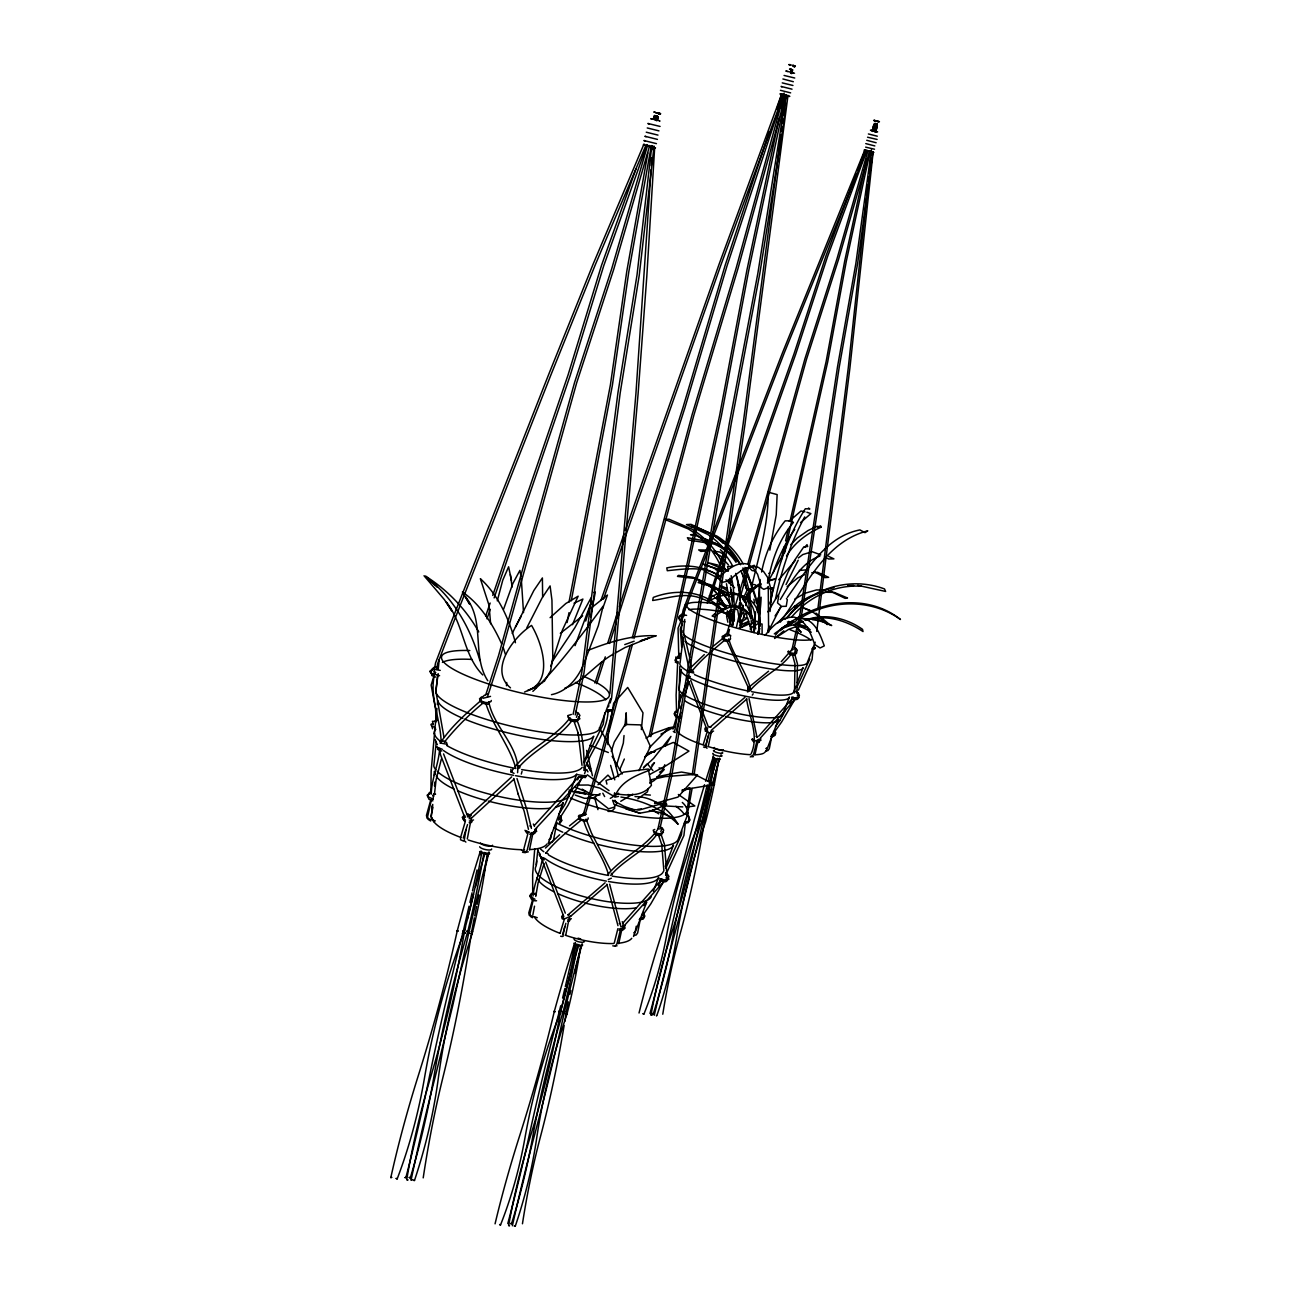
<?xml version="1.0" encoding="UTF-8"?>
<svg xmlns="http://www.w3.org/2000/svg" width="1291" height="1291" viewBox="0 0 1291 1291"><rect width="100%" height="100%" fill="white"/><g stroke="black" fill="none" stroke-linecap="round" stroke-linejoin="round"><path stroke-width="1.5" d="M679.792 666.576L678.872 708.469M749.748 613.064L748.699 601.541M678.824 657.555L678.049 628.249L682.891 616.517M734.256 621.165L734.305 615.387M759.35 632.59L759.382 628.83M759.415 625.07L759.495 617.55L756.623 600.008L751.362 583.435A80.784 80.478 -46.9 0 0 742.938 567.911M730.27 619.502L730.367 609.755M430.904 792.125L431.146 771.147L434.534 733.401M434.26 775.31L434.309 771.469M740.163 627.297C739.711 610.288 742.002 592.472 736.58 576.109M588.147 817.897L588.115 818.994C584.581 823.416 572.558 814.863 581.999 814.895M757.446 611.579L760.157 579.514M534.732 848.978L532.634 874.475L532.715 892.016M607.916 744.568L608.271 733.353M570.041 919.515L569.541 920.854L567.588 921.128M751.685 616.953L749.732 592.859M754.993 623.505L755.477 611.821M677.549 658.555L677.904 656.151L679.728 656.006M460.645 837.504L460.532 839.763L463.437 841.038M578.997 944.722L578.997 944.592A1304.588 1115.827 20.2 0 0 560.294 1013.032A963.877 761.367 77.8 0 1 529.939 1137.871A939.138 808.182 31.1 0 0 508.654 1225.466L509.558 1225.788L508.638 1225.466M563.102 1011.934L562.166 1011.563L563.102 1011.934A887.562 712.132 78.3 0 0 577.642 944.237M651.067 169.783L635.914 393.723L609.885 693.574M651.31 165.764L651.81 157.728M652.294 149.691L652.536 145.673M654.117 119.579L654.811 115.625M654.634 148.126L646.791 276.597L638.077 394.11L611.644 697.85L610.159 702.966M677.63 663.413L676.113 695.139L676.581 711.793M562.634 934.442L565.878 923.339M563.086 936.346L563.15 935.362M506.459 685.731L506.718 682.503M542.64 596.926L542.398 577.948L533.845 590.503L512.237 633.445M684.73 619.454L683.617 632.219L689.717 657.619M788.575 651.148L790.286 653.327M813.185 647.743L812.071 659.54L798.371 690.152M624.037 735.547L623.327 743.132L616.178 766.386M624.941 726.075L626.2 712.793L626.555 724.816M641.369 729.576L642.983 712.826L627.7 687.441L613.693 703.159L608.545 731.497M511.526 1223.739L510.607 1223.513L511.526 1223.739A703.305 570.315 73.3 0 0 532.78 1136.5A1476.565 1232.34 20 0 1 563.102 1011.934M437.665 674.757L435.89 692.202A84.093 18.122 13 0 0 514.786 727.027A84.093 18.122 13 0 0 599.121 729.431L610.627 698.544M438.262 668.948L439.247 659.265M434.373 733.804L436.971 708.452M437.359 704.547L437.762 700.642A80.365 17.59 13 0 0 462.872 718.345M435.164 739.485L436.229 742.164L433.808 765.999A69.407 17.122 12.9 0 0 435.89 769.888M432.469 805.374L431.275 817.009L434.179 821.915M433.066 799.549L433.663 793.723M434.454 785.961L434.857 782.072M751.136 631.589L751.717 626.038M753.331 631.961C757.042 617.05 743.81 606.076 729.915 607.093L729.948 605.608C738.855 604.834 749.119 609.304 750.716 618.938M536.378 864.857L536.782 860.919M868.02 185.081L848.252 368L818.074 607.27M868.423 181.111L868.843 177.141M869.246 173.172L870.683 159.261M871.102 155.291L871.506 151.321M873.975 127.502L874.394 123.533L875.443 123.694M873.184 151.644L849.881 368.274L816.751 631.444M705.16 731.029L707.71 728.705M431.242 794.175C431.533 779.038 438.246 765.208 439.537 750.2M681.874 830.968L681.454 834.825L665.785 868.262M434.405 794.675L436.084 779.861L441.361 759.06M537.895 849.607L536.023 866.293A59.741 16.799 13.6 0 0 585.662 897.132A59.741 16.799 13.6 0 0 651.326 896.47M562.731 916.965L561.988 918.579L563.296 919.289M739.114 606.673L739.565 602.8M651.842 145.625L637.028 274.902L617.986 392.48L581.789 672.498L573.091 714.407M654.811 119.773L655.263 115.803M654.069 146.093L639.239 275.354L620.196 392.948L583.968 672.982L575.253 714.907M657.49 116.255L657.038 120.224C661.46 115.77 652.601 113.301 653.698 119.353L654.569 115.528L656.038 115.867M685.537 821.383L683.923 835.455L665.607 875.25M683.907 614.806L685.101 605.011M683.262 637.092L680.115 662.767A58.66 10.586 14.1 0 0 687.829 671.255M679.389 702.272L680.357 694.445A50.672 9.812 14.1 0 0 680.809 697.205M781.023 134.893L743.116 423.981L692.234 774.794M781.523 130.907L782.039 126.921M782.54 122.935L783.04 118.95M783.556 114.964L786.09 95.018L757.849 273.353L729.318 423.383L669.755 775.826L657.942 828.757M608.077 710.583C607.48 732.868 590.778 749.893 584.081 770.485M604.817 712.793L603.268 724.122L584.21 762.707M438.165 673.612L435.809 690.879L443.959 737.226M871.473 149.659L855.868 263.396L837.536 366.676L800.275 612.354L791.722 650.745M872.91 151.983L857.579 263.751L839.247 367.015L801.953 612.709L793.852 649.551M875.653 132.037C878.768 121.87 874.427 120.079 872.248 131.004M435.115 672.159C428.209 695.946 440.989 718.861 441.119 742.761M608.561 706.887L608.836 704.951M687.538 807.456L690.314 788.236M692.121 788.462L687.312 814.879M694.058 775.02L744.988 424.271L788.01 95.356L759.786 273.708L731.239 423.755L671.643 776.214L659.814 829.145M809.828 659.007L796.902 687.28M510.865 769.452L511.026 771.744M533.054 895.986C534.006 882.624 540.8 870.812 542.527 857.595M740.873 625.651L741.873 619.745M535.765 896.422L538.024 883.125L544.092 863.518M762.126 633.203L762.061 624.005L757.72 623.86L752.976 626.877L750.684 626.587L749.619 624.779L756.994 621.132L759.528 624.053L757.946 634.123M584.387 770.291C583.774 754.025 583.79 736.386 577.206 720.943M433.97 671.917L435.519 663.009L447.638 631.331L548.933 373.825L593.102 264.171L644.031 143.947M436.713 668.932L437.649 663.59L449.768 631.912L551.096 374.455L595.28 264.816L646.21 144.624M647.888 153L626.78 271.352L610.401 384.879L568.992 602.203M651.358 145.593L628.798 271.852L612.37 385.428L571.268 600.815M551.741 832.937L550.676 838.569L549.03 839.618M463.614 931.182L462.856 930.908M556.857 822.367L553.597 839.731L551.87 842.119L548.933 842.7M486.013 852.867L485.949 853.206M567.12 622.552L569.008 612.66M464.227 932.796L465.357 932.877L464.227 932.796A1099.093 838.763 79.9 0 1 430.403 1077.937A1112.261 957.099 29.8 0 0 406.73 1179.587L407.778 1179.942L406.73 1179.587M636.285 926.18L635.156 931.989L633.736 932.893M640.465 918.514L637.641 932.957L636.156 935.007L633.623 935.507M761.625 572.042C765.192 553.387 773.099 535.571 785.154 520.854L790.963 520.789L793.416 522.387C779.119 539.46 771.308 560.956 768 582.79M465.922 830.129L464.179 840.699L465.873 842.071M467.294 838.892L471.489 817.461M770.388 602.978L772.841 589.374L769.468 588.551M681.583 617.76L683.181 609.868L782.556 352.621L864.825 149.934M739.904 618.744L742.825 606.835M771.84 736.096L769.291 748.715L767.935 750.571L765.692 750.991M410.296 1177.908L409.263 1177.44L410.296 1177.908A801.921 632.638 75.8 0 0 433.937 1076.516A1800.929 1484.117 17.2 0 1 467.745 931.602A1014.048 787.123 80.7 0 0 484.012 852.334M563.279 933.958L564.764 926.712M565.797 934.829L569.153 918.53M613.967 795.918L614.629 792.739M529.488 849.817L533.086 832.469M665.866 875.072L666.64 871.328L664.445 844.459M480.236 854.707L481.027 850.914M713.229 755.929L713.358 756.574A416.348 95.389 -71 0 0 705.612 781.216M485.642 695.171L498.471 655.893L574.624 382.346L611.692 268.802L647.679 144.979M487.32 697.334L500.488 656.522L576.657 382.894L613.741 269.319L649.744 145.463M779.119 118.352L746.892 270.255L719.539 415.88L649.179 736.144M781.216 108.492L783.734 96.647M786.041 94.84L748.683 270.707L721.298 416.364L650.842 736.677M790.608 73.345L791.448 69.44L790.076 69.149M472.199 821.044L471.489 822.48L469.149 822.706M477.041 869.94L472.49 890.903M708.017 736.031L705.919 746.392L707 748.344M708.388 745.795L711.083 733.127M769.839 550.127L776.23 514.802L777.134 494.582L768.177 492.194C768.565 523.759 759.269 554.388 752.088 584.839M618.728 943.673L621.859 929.31M866.907 158.809L844.734 260.83L826.143 361.464L790.011 521.435M872.877 131.343C871.974 119.66 881.188 122.08 875.12 131.892M867.794 151.241L864.131 150.079L870.182 151.273L846.331 261.218L827.709 361.867L784.476 553.081M874.507 131.714L875.782 123.758L877.331 124.194M469.23 818.849L470.424 814.702M770.001 604.091C776.924 570.864 786.865 537.524 805.326 508.735L809.828 508.944L808.505 508.025M431.533 799.161L427.644 816.59L428.176 819.414L430.661 820.995M433.001 807.133L430.887 816.558L431.952 818.107M680.728 708.517L681.551 704.805M469.924 902.361L472.07 892.807M781.184 560.455L784.283 546.803M785.59 540.945L788.236 529.245M491.29 700.464L491.048 701.481C488.143 703.885 481.091 702.272 479.51 698.851L481.527 696.979M775.504 599.024C781.378 570.477 790.77 542.591 804.696 516.933M754.945 754.702L757.801 742.131M469.069 906.169L463.308 931.021A886.465 220.583 -72.1 0 0 429.548 1076.048A2102.958 986.518 -51.6 0 1 426.014 1092.783M583.29 814.443L598.895 762.303L630.137 645.774M585.017 815.024L600.654 762.868L632.429 644.387M533.296 899.52L529.939 913.98L530.375 916.4L532.489 917.723M534.522 906.185L532.876 914.786M517.578 772.696C520.321 746.876 493.049 726.752 488.789 701.659M590.536 616.759L595.199 592.859L594.909 591.649L593.892 592.537M794.514 692.993L794.949 663.735L792.045 653.246M687.151 679.954L688.038 676.21M796.918 693.59L797.435 663.8L794.498 653.391M726.785 633.768L746.65 568.25M727.995 635.834L729.496 629.475M677.146 717.376L674.483 732.191M676.581 729.98L680.777 712.422M528.422 831.63L523.597 849.93L524.566 849.994M531.521 832.55L527.18 850.172L525.227 852.657L522.516 852.286M481.543 701.336L481.946 703.014L486.562 704.257L488.95 704.128L488.773 701.788M614.274 943.011L617.889 928.649M620.551 929.455L616.856 944.076L615.161 946.206L612.773 945.835M767.709 631.67L769.129 626.103M756.865 603.22L758.35 597.443M751.088 753.912C759.431 735.596 748.958 716.957 746.537 698.56M756.687 742.147L753.411 754.864L750.281 756.946M587.276 629.153L589.099 622.101M632.219 638.012L692.089 414.685L736.177 268.028L783.992 94.485M633.978 638.561L693.88 415.169L738 268.48L785.832 94.888M791.673 73.684L792.739 69.827L790.399 69.149M430.629 800.388L426.466 815.363L426.998 818.204L435.293 820.915M686.247 683.262L679.954 700.819L676.855 717.07M689.152 681.874L684.601 695.639M747.715 564.361L804.906 358.85L837.02 258.7L867.955 150.805M739.598 599.734L806.52 359.269L838.65 259.088L869.601 151.176M431.759 808.069L432.775 804.422M536.669 828.193L534.361 831.953L530.44 833.696M568.137 717.167L570.025 720.668L576.27 719.813M648.34 788.43L647.388 791.883L637.819 798.839M649.793 783.234L650.761 779.78M732.497 624.424L734.708 610.094M736.515 626.958L738.807 616.549L737.71 609.981L735.483 608.949L732.158 609.675L726.188 613.338L723.363 612.983L722.056 610.756L731.384 606.383M560.197 812.087L562.924 802.437M679.066 656.038L679.841 653.359M532.715 899.391L528.81 912.818L529.229 915.222L537.266 917.675M460.758 836.955L465.244 821.673M467.552 824.578L463.259 837.988M707.226 602.978L723.557 552.516M709.34 601.59L719.765 568.137M497.277 600.848L502.78 580.143L508.606 566.781L511.494 580.692M672.95 729.141L677.162 715.133M560.149 933.135L564.457 918.902M433.986 675.855L431.146 685.118L435.551 708.92L436.245 720.588M739.695 616.114L741.324 610.869M703.272 744.342L707.113 731.932M709.388 732.659L705.402 746.392L704.983 745.214M436.116 721.798L437.197 718.329M594.957 683.1L601.687 662.041M607.803 642.902L617.582 612.257M619.422 606.512L683.036 407.375L725.268 264.962L769.307 131.811M596.716 683.665L605.285 656.861M609.562 643.451L616.307 622.391M617.534 618.567L684.859 407.94L727.14 265.526L783.153 96.228M611.272 751.394L614.29 742.051L625.134 724.429L640.675 724.896L650.422 746.488L638.916 770.711M625.151 925.308L623.246 928.632L619.147 930.44M596.022 798.241L595.345 800.323L597.943 809.651M585.711 621.052L591.778 600.928L575.06 645.645M776.859 108.977L781.878 93.759M790.705 73.409L791.641 69.488M773.18 572.736L774.471 568.944A87.594 30.08 -74.3 0 1 794.74 529.455M485.594 616.323L490.144 603.026M492.742 595.425L568.04 375.019L601.541 265.284L636.092 168.637M486.981 618.825L490.225 609.32M494.13 597.927L570.138 375.616L603.688 265.898L647.065 144.608M572.51 624.699L582.903 599.056L574.059 603.187M600.961 600.412L624.053 534.054M625.377 530.262L719.119 264.139L781.588 94.308M603.462 599.072L720.991 264.752L784.17 93.065M739.404 608.497L740.679 604.85M741.954 609.045L743.229 605.398M724.896 548.74L726.236 544.947M727.575 541.171L794.046 353.782L825.901 256.134L856.336 173.962M721.104 564.345L724.461 554.888M726.478 549.208L795.676 354.267L827.547 256.619L867.003 150.159M655.893 119.982L656.829 116.061M799.452 695.559L798.145 692.799M857.708 170.218L865.325 149.675M548.272 843.201L563.183 803.034A65.712 16.428 12.9 0 1 555.517 807.23M568.508 796.386L576.835 773.987A72.441 17.138 12.9 0 1 515.464 775.665M584.21 761.803L593.747 736.177A80.365 17.59 13 0 1 543.85 739.695A80.365 17.59 13 0 1 464.825 719.168M874.62 129.616L876.686 124.017L875.863 123.775M797.273 696.188C799.339 693.945 797.289 690.33 794.288 691.669M778.037 596.345L788.026 572.01L794.611 560.278L803.873 546.803L807.698 546.496L807.004 544.641L804.826 547.384M794.853 651.616L795.756 648.808L794.239 647.033M503.603 609.174L512.85 583.516L519.902 570.38L521.064 576.867M633.542 936.491L646.678 902.151A56.578 16.073 13.6 0 1 643.225 905.588M653.311 891.258L658.652 877.347A62.339 16.977 13.6 0 1 608.448 881.495M665.333 866.342L673.482 845.089A69.133 17.784 13.6 0 1 597.733 844.33M688.248 813.023L678.162 839.36A72.312 18.397 13.6 0 1 631.251 844.782A72.312 18.397 13.6 0 1 557.405 823.384M664.8 764.724L662.686 770.178L659.572 772.212M795.853 686.263L793.691 691.847A58.66 10.586 14.1 0 1 751.604 691.669M797.289 682.552L803.083 667.689A61.871 10.473 14.1 0 1 769.807 668.819A61.871 10.473 14.1 0 1 708.824 653.198M815.218 642.192L807.343 662.444A64.728 10.796 14.1 0 1 797.548 665.591M666.108 878.187L667.14 875.024L665.607 872.845M602.784 608.271L607.448 595.038L591.923 607.448M728.737 635.075C729.334 630.411 720.055 637.27 723.589 638.964M622.262 927.067L623.311 923.872L622.23 921.661M660.766 831.856L661.831 828.661L660.25 826.482M767.37 582.967L785.525 550.063M562.376 917.126L562.731 916.255M872.458 131.456L874.733 125.905M866.487 150.45L784.186 353.121L684.779 610.336L682.455 618.131L681.132 632.235L688.797 667.657M874.862 130.133L877.154 124.598L875.508 124.065M550.789 666.285L562.408 630.105L578.158 596.184L565.813 603.526L550.111 617.663M584.549 773.761L585.791 770.13L584.097 767.725M682.326 623.989L680.26 628.878L681.68 646.936M656.393 120.579L657.958 116.884L656.151 116.271M576.432 717.328L577.706 713.633L575.964 711.244M619.68 769.775L624.344 759.027M463.098 818.074L464.889 815.589M583.58 664.365L598.346 625.651L603.139 606.125L589.245 624.844M742.664 599.621L747.634 589.067L750.249 589.519L745.214 600.17M786.025 584.597L798.193 560.213M444.362 742.099C455.901 727.753 469.504 714.165 483.883 702.352M441.022 741.954C451.317 726.494 466.212 713.471 480.252 701.094M577.674 779.829L578.981 776.94L585.598 777.569M582.709 776.246L568.024 805.261L558.519 820.092M570.993 791.302L565.022 804.422L558.648 814.443M757.607 633.236L759.866 628.427M434.889 721.04L436.81 720.088M768.21 631.67L780.635 606.996M661.767 879.542L658.329 885.674M663.784 881.398L650.761 903.958L642.353 915.803M545.98 853.109C555.743 840.376 569.299 830.097 581.676 819.704M730.448 636.673L730.674 635.462L729.173 634.962L724.88 636.641L722.427 638.351L723.025 639.803M793.239 697.608L789.818 703.595M795.563 698.205L781.636 721.976L771.582 736.064M691.169 672.159C700.48 660.104 712.987 650.083 724.703 640.175M582.919 665.866C577.045 679.292 566.41 691.702 551.451 694.671M767.887 611.902L777.86 595.264L778.683 596.168L777.505 602.897L781.539 606.383L786.235 606.302L787.332 599.557L786.445 598.621M591.052 597.862L574.931 627.604L552.338 661.412M521.225 616.13L515.416 627.119M779.716 720.765L785.799 709.663M780.28 599.54C790.56 583.258 800.63 562.779 819.914 556.114M688.377 816.364L689.862 819.85L688.297 822.609L684.456 823.238M665.381 746.085L670.949 736.403L653.601 758.382L643.612 767.612M526.857 627.733L542.059 597.991L550.095 585.92L551.951 600.186L552.79 657.813L550.579 670.868L544.269 681.47M786.526 555.937C794.368 542.93 807.198 533.183 821.06 527.212L820.576 525.824L817.429 527.325M746.779 594.844L750.587 588.664M559.374 822.399L561.262 819.285L560.278 815.654M559.842 823.432L561.811 820.269L560.197 816.267M780.28 622.197C804.551 588.728 824.126 541.784 867.778 530.843L865.002 532.667L859.919 529.923C825.159 536.669 806.359 571.009 787.284 597.443M397.176 1178.909L396.208 1178.457L397.176 1178.909A447.073 304.789 85 0 0 424.481 1077.969A904.733 752.04 57.2 0 1 463.485 933.716A560.875 381.926 89.2 0 0 481.817 851.995L481.995 851.737M760.77 738.565L759.398 740.663L756.413 741.986M778.715 579.788L795.482 560.197M775.068 615.968L781.168 606.705M578.933 776.617L534.587 825.223M582.919 776.44L579.465 781.636L534.619 829.823M661.993 879.171L622.52 923.485M663.574 881.818L624.118 925.841M793.4 697.35L758.785 736.112M794.82 699.69L760.302 738.113M769.759 573.139L768.758 573.365M588.147 626.409C570.767 648.792 553.371 671.756 532.86 691.347M775.536 726.543L780.054 720.233M767.096 747.796L765.821 748.602M577.61 719.232L579.917 715.488L578.158 712.777M657.442 139.396L644.871 136.265L646.081 136.685M790.512 65.147L790.157 64.76M511.155 772.212L511.962 771.13M515.044 766.676C530.52 747.424 555.211 737.823 570.025 717.796M518.078 768.129C533.732 749.458 557.906 739.775 572.494 719.942M480.817 699.399L479.913 701.239L481.253 702.239M656.457 143.64L643.886 140.509L645.097 140.929M747.844 689.378L750.684 685.715L768.565 671.207M608.109 874.185C622.698 856.659 645.468 847.751 658.394 828.451M750.168 690.491C761.997 676.306 780.442 669.109 791.335 653.956M610.708 875.427C624.102 859.419 644.951 851.318 657.151 834.083M500.521 1224.949L499.665 1224.562L500.521 1224.949A393.109 278.678 82.9 0 0 524.937 1137.984A759.221 626.958 57.1 0 1 559.745 1014.048A492.581 350.41 87 0 0 576.076 943.947L575.447 943.285M643.951 1014.016L643.096 1013.774L643.951 1014.016A353.992 267.269 85.8 0 0 666.785 934.603A650.745 578.013 56.5 0 1 699.383 821.528A445.637 335.079 -89.7 0 0 714.649 757.849L713.213 757.139A3.938 0.855 14.2 0 0 713.762 758.301A3.938 0.855 14.2 0 0 718.684 759.576A3.938 0.855 14.2 0 0 719.91 758.769M754.541 588.002L756.591 585.485M765.143 635.382C772.131 626.183 781.926 616.452 794.368 617.179C806.552 620.793 810.796 633.849 814.75 644.564L820.092 647.969L824.303 645.871C820.318 635.107 815.96 622.084 803.728 618.486L795.934 619.051M775.471 635.172L780.264 629.395L792.819 620.616M781.281 661.654L792.529 648.84M723.525 638.787C722.331 641.304 730.238 642.724 729.286 639.868M785.461 619.035L793.449 610.159L806.923 599.089L820.753 591.649M787.607 617.55C809.731 588.228 850.011 576.044 884.496 588.938L885.61 591.439L857.676 585.323M791.625 617.05C808.602 596.797 834.696 584.516 861.291 586.227M513.382 768.758L511.526 771.324L512.091 772.389M706.145 730.932L707.081 730.448M674.967 712.148L677 710.389M430.678 672.175L430.193 671.094L433.066 669.158L440.231 670.368M649.26 747.779L669.012 727.753L674.58 726.801L660.944 734.127M614.936 807.972L611.773 811.345L607.98 811.394M777.682 623.15C788.93 610.966 801.34 597.862 817.961 593.699M789.463 652.552L789.382 653.488M687.587 821.915L684.327 822.996M654.989 832.55L654.908 833.599L653.94 831.42M758.769 742.325L758.64 740.663M660.427 878.768C659.104 882.189 669.448 883.109 666.479 879.381M473.539 819.946L469.375 821.011M521.29 774.067L522.064 771.34M679.486 616.162L681.535 614.322L686.586 615.387M790.705 544.754L797.192 538.089L808.005 530.553L816.88 526.276L821.06 527.212M643.386 767.903L647.388 763.804L652.923 770.598M707.048 727.704L705.548 729.657L706.79 730.754M704.321 654.585L690.798 667.528M713.568 731.093L710.55 731.836M428.596 793.513L431.049 791.286M559.632 834.761L545.447 848.074M571.348 918.724L567.846 919.725M653.133 830.226L654.747 829.451M598.007 784.718L607.932 775.1L611.611 778.989M467.891 817.122L511.688 776.875M471.005 818.559L513.979 779.199M431.388 669.787L433.873 667.431L437.536 667.173M431.969 726.688L432.582 728.818M651.874 765.127L654.472 762.674L649.534 770.211C635.656 775.536 619.906 781.765 614.774 797.192L618.518 796.402M800.549 522.581L810.909 513.592L806.907 512.253M789.204 521.241L801.033 510.978L804.955 511.833M711.131 730.496L746.779 699.06M764.078 752.943L766.305 750.91L778.441 719.636A50.672 9.812 14.1 0 1 725.623 716.424M567.879 914.964L605.092 882.786M569.783 916.997L607.077 884.787M744.988 697.301L710.018 727.204M780.345 630.637C811.894 601.186 865.325 591.31 900.456 619.486C871.296 598.346 829.855 599.347 799.774 618.534M716.553 615.032L714.439 616.84L712.132 616.033L715.279 613.322M644.645 756.962L650.648 751.846L654.311 752.217M774.6 638.48L783.847 630.863M787.139 586.63L797.677 577.965L804.535 574.705M541.365 856.756L540.671 858.289L544.382 859.822M532.989 892.275L530.827 894.13L531.327 896.228M713.745 645.839L724.09 637.399M582.661 615.872L560.326 633.316M600.121 793.642L594.086 797.402L608.577 808.812L614.145 807.165L616.791 803.728L614.984 800.226M531.263 894.502L530.052 896.793L535.039 899.23M569.509 825.853L579.627 817.719M484.625 695.074L480.833 698.592L481.01 700.787M774.293 633.881C784.024 626.006 799.807 619.858 810.264 629.879M776.133 637.528L788.72 629.298L795.805 626.732M798.403 557.938L802.792 554.565L812.104 551.709L820.769 554.823M782.895 78.977L793.336 81.72M717.602 614.129L722.944 611.079M559.697 822.512L561.666 820.818L558.842 818.139M756.332 740.84L758.543 739.243M794.74 78.009L784.057 75.443M542.946 682.39L535.297 686.505M781.733 628.104L792.884 621.697M741.663 626.845L748.312 622.294M742.454 621.342L747.424 617.953M792.932 85.464L782.249 82.882M613.58 654.004C595.958 663.542 583.935 681.551 564.716 688.232M792.029 89.176L781.087 86.432L781.975 86.852M646.065 738.178L653.762 733.32L669.012 727.753M786.897 626.635L796.563 620.568M528.293 851.85L525.615 852.431L521.354 849.946M610.288 798.387L618.679 793.207M645.29 756.478L656.377 749.7L673.289 742.422L688.974 751.088L666.091 765.66L649.486 774.568M584.258 812.572L579.062 817.913M650.438 782.733L654.392 780.361L664.284 769.468L659.055 767.887M748.57 689.475L749.877 688.7M620.729 801.308L632.768 794.11M794.723 599.121L804.761 593.327L816.461 589.939L825.772 590.068M615.242 653.068L625.167 647.469L648.727 638.093L640.223 640.933L656.248 635.769C632.864 634.688 609.594 641.885 588.002 650.374M429.241 794.062L427.289 795.434L427.676 796.563L433.292 799.242M793.642 625.28L801.776 621.568M675.839 715.327L675.467 716.699L680.212 717.957M438.52 747.699L437.601 749.361L441.796 751.039M679.728 616.775L678.84 618.486L680.696 619.551M646.404 754.364L655.279 751.168M682.213 791.496L689.475 787.994L682.003 790.27M570.8 916.11L565.393 918.498M465.648 816.945L462.727 818.962L464.47 820.56M524.533 692.041L532.715 688.361L527.729 690.572C554.21 681.196 541.93 642.821 531.553 625.425C514.028 636.415 488.305 669.561 510.494 687.861M748.699 621.31L740.292 625.086L741.518 627.281M741.97 627.152L748.715 624.134M585.711 775.601L581.805 777.327L578.303 776.972M798.128 697.624L792.287 698.721M532.408 893.953L529.843 895.357L531.214 897.858M608.239 879.542L611.385 878.219M747.457 691.928L749.99 690.846M483.012 698.286L490.532 696.382M717.844 611.434L723.154 609.788M432.033 670.513L430.064 671.659L430.871 673.176L439.585 675.693M805.1 620.293C824.271 612.87 846.057 617.727 862.517 629.346L863.017 631.541C846.509 620.616 826.175 614.064 806.52 620.132M794.869 624.618L803.196 621.407M529.762 834.26L530.666 833.905M517.497 768.71L519.999 767.742M624.763 644.596L634.155 641.224M680.357 619.422L679.986 620.729L685.021 621.891M795.224 623.359L802.001 621.132M432.679 673.967L431.662 675.483L435.664 677.081M767.596 580.337L775.504 578.949L768.21 581.176M750.071 629.024L751.201 628.701M579.917 819.559L578.594 818.817L579.352 817.203L586.372 814.25M758.059 742.535L759.06 742.244M866.729 140.299L876.137 142.736M532.586 834.373L534.942 833.195L534.071 831.662M822.496 590.729L833.938 587.615M865.761 143.591L874.846 145.931M432.727 723.493L430.952 724.364L431.323 725.526L435.503 728.076M676.032 658.684L674.903 660.266L678.55 662.122M676.048 712.454C670.771 714.23 679.082 717.312 681.406 716.683M532.521 897.39C528.245 898.746 534.603 901.473 536.572 900.763M738.936 628.136L740.453 627.765A18.687 2.146 -77 0 1 744.181 615.662L746.424 612.434L747.199 618.405L744.439 617.776L743.681 611.789L741.47 615.016A18.687 2.114 -77 0 0 739.146 621.907M752.282 695.123L753.186 693.767M615.759 793.755C627.894 795.837 643.273 796.289 651.439 785.299L648.292 769L623.456 772.147L614.968 777.65L606.028 780.474L606.899 784.121M874.507 149.223L865.632 147.142M706.161 727.672C703.337 727.817 705.677 731.545 707.629 731.174M676.129 660.992L675.29 662.073L677.84 663.38M533.296 832.84L536.685 831.372L535.458 829.225M464.227 815.363L462.226 817.413L465.535 820.14M650.309 779.958L665.252 776.601L694.671 774.374L714.504 784.573L682.439 789.802M639.707 918.869L642.821 918.175L644.387 915.448L643.499 912.253M522.452 1223.771L522.452 1223.771A546.028 242.498 86.7 0 1 540.558 1136.29A499.197 167.443 -85.7 0 0 564.135 1025.409M621.633 930.617L623.585 929.536L622.746 928.116M656.732 776.924L671.062 773.858M563.231 914.657L561.65 916.578L564.554 918.998M684.795 822.351L687.909 821.705L689.459 819.01L688.555 815.831L685.699 814.056M586.55 776.101L577.722 774.697M758.575 741.357L760.948 740.308L759.996 739.017M771.437 735.66L774.18 735.128L775.504 732.772L774.665 729.996M654.553 803.599L677.969 797.08L697.543 774.874L681.47 772.05L672.853 773.47M423.206 1177.876L423.206 1177.876A653.859 272.691 87.6 0 1 443.168 1076.42A562.085 166.571 -84.9 0 0 471.715 931.214A922.549 449.784 87.8 0 1 474.33 917.804M486.594 694.042L488.224 694.074M607.335 710.437L610.998 709.743M431.016 792.981L427.418 794.869L428.87 799.194L432.824 800.904M812.62 648.13L815.347 647.614L812.959 647.485M625.925 808.924L639.82 813.185L651.245 811.119L666.85 804.341L665.01 802.776L639.271 810.022L627.781 809.118M639.61 919.708L643.208 919.063L644.806 916.223L643.467 912.85M650.971 1014.855L651.826 1015.113L650.971 1014.855A824.675 735.935 25.5 0 1 671.094 934.765A875.75 720.281 80.5 0 0 699.706 820.834A1137.097 1000.719 13.8 0 1 708.888 786.025M677.081 711.648C672.74 711.519 674.144 716.683 677.565 716.57M571.364 714.456L567.685 715.65C569.073 719.991 576.609 721.556 579.901 718.797L578.562 716.828M560.568 1012.999L560.972 1013.064M771.114 736.483C774.745 737.355 777.279 733.191 774.455 730.528M606.964 711.519L610.772 711.002M686.425 807.085L694.832 805.955L678.34 794.498M662.767 1014.226L662.767 1014.226A463.985 238.383 89 0 1 680.067 934.135A453.27 173.494 -84.5 0 0 704.692 820.092A632.832 360.431 -89.7 0 1 711.761 788.769M812.281 648.97L815.089 648.615M637.641 809.376L641.304 808.924M653.278 1013.887L652.455 1013.532L653.278 1013.887A636.996 538.525 76 0 0 673.369 933.942A1281.656 1104.273 14.5 0 1 701.949 820.237A805.729 671.788 81.4 0 0 715.666 758.608M803.05 618.744L816.348 618.873M805.406 620.39L808.812 620.035M705.144 747.537L703.53 747.021M799.29 626.377L807.617 627.2M751.782 756.784L753.428 756.639M876.508 124.065L875.895 123.984M811.797 572.752L817.542 572.252L828.628 577.335L824.949 577.626L814.427 571.752M799.355 570.461L807.053 569.815M562.36 936.556L560.633 936.201M688.2 670.497L691.072 670.271L693.493 671.723M439.795 741.244L443.523 740.937L446.557 742.47L447.444 745.423M704.66 551.128L700.9 551.402L698.657 549.901L705.467 550.079M704.692 820.092L705.096 820.35M847.671 585.727L853.674 585.485M468.391 814.008L467.407 814.363L468.23 814.782M469.44 815.057L470.344 815.024M710.26 733.191L712.212 732.062M795.062 697.802L792.206 697.753M720.362 608.997L723.928 608.884M578.303 785.106L588.228 785.009L599.799 788.123L612.66 795.595M615.323 945.819L617.05 945.803M594.957 798.274L584.403 798.274L575.237 795.095M709.388 726.623L711.002 727.123M586.001 793.11L569.299 791.093M688.329 671.788L693.929 673.047M794.53 73.232L785.848 70.94L787.349 71.57M822.98 592.23L834.147 592.375L847.509 597.991L845.153 598.362L829.258 590.697M439.844 742.954L446.266 744.116M639.271 919.45L641.449 919.45L642.45 917.836M790.625 92.871L780.442 90.322M693.735 534.845L690.556 534.732L693.138 534.49L716.683 543.947A80.784 80.478 -46.9 0 1 740.614 564.732A83.189 76.298 -77.1 0 0 713.229 535.055M534.829 893.856L535.717 893.888M640.013 918.256C643.354 919.902 646.662 915.513 642.176 914.286M663.655 879.962L660.524 879.8M723.025 608.949L725.461 609.078M725.074 635.85C715.65 635.705 731.594 643.983 730.464 637.915M682.761 806.891L662.703 805.826M534.684 893.388L535.587 893.437M592.359 794.578L599.895 794.998M434.518 794.094L435.583 794.159M685.118 821.689C686.78 823.029 691.492 820.721 688.716 818.994M770.985 736.29L772.873 736.37L773.648 735.079M877.299 136.201L868.391 133.957M606.851 711.26L609.126 711.454M644.499 794.611L650.39 795.095M526.793 832.05L527.616 832.114M658.959 130.875L647.243 127.954M771.76 735.063C774.713 736.774 777.392 732.691 773.341 731.997M607.69 709.63L610.917 709.969M812.136 648.792L814.024 648.921L814.266 647.227M657.974 135.103L646.258 132.198M588.728 794.288L574.624 792.303M795.014 605.802L798.564 606.254M793.965 607.173L797.531 607.609M790.625 69.779L792.141 70.376M877.606 121.16L877.138 121.031M753.347 584.516L755.3 584.758M812.217 619.664C829.193 621.616 843.088 632.203 817.978 619.083M791.157 65.115L788.769 64.598L790.56 64.695M713.358 551.16L719.587 551.983L724.057 554.565M535.926 688.393L533.893 687.732M619.18 928.955L624.376 928.729L625.134 928.003L623.924 926.018M732.271 566.346L727.543 566.507L728.479 570.622M877.154 124.598L876.186 124.356M755.606 571.09L752.04 570.557L749.07 567.507L754.17 565.28L756.058 567.62M790.56 69.23L789.527 69.165M627.959 794.546L631.832 795.159M635.011 796.612C653.407 796.386 669.061 809.247 678.13 824.336C662.638 808.747 642.337 800.388 620.906 797.031M659.459 121.08C663.187 121.306 645.887 117.191 652.052 119.272M757.688 736.774L755.993 736.338M699.996 597.894C684.149 592.262 668.06 598.249 652.665 600.493L653.278 597.426C674.047 589.454 699.189 590.052 716.844 604.834M649.341 810.49L660.185 812.491L672.982 817.832M435.761 672.563L434.26 672.143M654.15 147.642L655.505 147.82L643.305 144.899M771.663 587.663L773.567 588.018M411.119 1179.974L411.942 1179.764L411.119 1179.974A683.052 178.836 -71 0 1 434.825 1078.421L452.705 1005.721L468.698 933.248A828.564 210.836 -72.4 0 1 488.03 854.158M512.382 1225.788L512.382 1225.788A610.062 141.784 -71 0 1 533.699 1138.242A5344.627 2303.402 -39.9 0 0 564.07 1013.483A741.115 168.201 -72.1 0 1 581.176 945.916M654.263 1015.259L654.263 1015.259A555.017 119.74 -72.1 0 1 674.386 935.2A2463.131 1287.014 -56.8 0 0 703.014 821.35A679.421 141.816 -72.9 0 1 719.458 758.156M791.835 72.764L792.916 72.99M654.618 802.001L662.88 803.712M495.066 1223.836L495.066 1223.836A373.083 92.742 -68.7 0 1 519.482 1136.306A899.391 340.501 -63.1 0 0 554.242 1011.741A458.838 113.818 -69.9 0 1 574.382 943.834M390.818 1177.586L391.657 1177.376L390.818 1177.586A421.754 119.918 -68.5 0 1 418.171 1076.032A1147.053 536.475 -59.5 0 0 457.192 931.134A517.707 146.545 -70 0 1 480.155 851.85M792.593 65.212L795.337 66.099L793.207 65.373M786.493 96.002C798.726 98.181 772.212 91.387 782.281 94.937M568.121 914.754L569.17 914.98M875.137 131.569C884.593 133.231 863.405 128.132 873.055 131.069M469.859 814.508L471.086 814.766M470.989 815.573L468.94 814.879M656.506 1015.549L656.441 1015.791M639.029 1013.015L639.029 1013.015A335.708 78.025 -70 0 1 661.88 933.119A737.177 260.104 -67.4 0 0 694.332 819.607A416.348 95.389 -71 0 1 704.547 784.718M654.359 115.561L655.312 115.803M655.102 112.172C655.215 112.575 651.987 111.607 654.763 112.204M874.911 120.596L873.652 120.418L876.75 121.225L874.281 120.418L875.33 120.579M684.52 615.662L679.018 616.743L679.453 619.567M652.956 147.384L648.243 146.27M657.345 112.753L659.475 113.35M658.232 112.946L660.702 113.705L659.749 113.447M507.783 1223.594L507.783 1223.594A1452.472 572.897 -59.6 0 0 529.036 1136.128A795.014 176.738 -71.9 0 1 559.326 1011.482A2900.49 1456.91 -49.2 0 0 560.73 1005.737M405.907 1177.505L405.1 1177.618L405.907 1177.505A2102.958 986.518 -51.6 0 0 425.61 1094.655M869.037 151.547L873.846 152.435L870.182 151.273M655.925 120.289L657.248 120.596M649.986 1013.483L649.986 1013.483A1106.145 423.981 -65.6 0 0 670.061 933.49A729.302 149.691 -72.7 0 1 698.625 819.72A1821.746 912.834 -63.1 0 0 707.242 784.88M574.56 791.173L585.307 793.852M435.535 721.524L432.437 721.282L433.324 724.719M687.845 677.468L689.878 677.985M714.262 596.087L709.356 595.813L712.051 596.539M656.829 112.995L655.408 112.559L657.474 113.027M687.474 675.839L690.362 676.629M878.009 121.322L879.461 121.741L877.783 121.273M659.152 113.85C655.731 113.011 662.461 114.754 658.991 113.947M878.122 121.903L877.832 121.967M442.313 749.313L436.761 747.037M717.489 758.43L717.28 758.527A1137.097 1000.719 13.8 0 0 709.889 782.556M544.867 858.386L541.655 857.466L539.267 855.013M535.071 894.485L536.055 894.776M534.877 894.001L535.862 894.308M660.072 126.437L647.872 123.468L649.034 123.968M639.82 813.185L614.08 804.519L612.951 801.049M791.948 696.93C793.432 698.092 801.453 699.512 798.677 696.027M570.767 720.685L575.738 721.798L577.916 720.2M755.816 740.889L752.266 739.146M633.978 809.828L624.005 806.294L612.547 800.242M655.812 834.615L660.088 835.584L661.896 834.115M725.913 594.861L729.399 596.119A28.079 25.336 -58.1 0 1 732.626 598.072M545.706 852.931L548.142 853.803M531.15 826.643L529.843 825.869M529.584 832.275L526.034 830.758M717.941 565.087L708.307 562.747L718.651 567.265A50.978 35.938 -88.9 0 1 721.459 569.347M705.289 821.738L705.225 821.915M720.652 585.694L727.22 588.551M590.003 745.278L608.351 752.524M518.724 765.595L519.789 766.289M726.123 570.235L728.189 571.074M620.422 924.001L619.244 923.275M702.659 581.224L692.896 577.255L678.485 575.366L677.501 576.415L694.235 578.416L702.401 581.725M801.969 607.125L811.668 611.095M804.664 608.497L811.135 611.143M611.272 873.281L612.192 874.604M589.729 796.87L595.054 799.081M701.61 598.572C713.39 602.736 724.106 610.385 731.448 620.519M574.769 786.961L584.904 791.286M705.209 538.912L715.972 543.543A80.445 80.155 -47 0 1 737.322 561.182M569.105 789.931L572.784 791.512M700.287 820.898L699.98 821.044M782.733 618.744L783.653 619.18M430.193 671.094L431.936 674.322M709.856 533.49L691.798 525.905L690.83 526.47L695.542 526.954L716.908 536.088A82.85 76.056 -77 0 1 743.132 563.909M437.73 748.07L436.907 747.005M715.295 569.379L716.892 570.138M828.677 556.389L833.905 558.874L828.612 559.003L825.578 557.325M652.326 809.747L658.749 813.879M721.346 587.437L724.477 588.922A32.356 21.673 80.3 0 1 727.511 591.262M540.687 857.063L539.38 854.513M511.414 772.066L514.06 773.357M788.607 621.391L791.561 622.859M787.429 621.972L790.366 623.424M711.406 533.877L691.04 524.356L686.489 524.582L707.71 534.409A78.073 70.747 78 0 1 725.752 550.886M526.97 833.276L525.001 830.274M721.024 576.754C705.015 565.571 685.36 568.879 667.286 570.719L666.785 567.911C684.44 564.215 703.401 565.426 718.651 575.883M705.435 571.623L719.265 578.675M659.959 880.494L663.752 881.237L667.076 879.752L668.964 876.492L667.366 873.991M515.27 1226.192L514.399 1226.047L515.27 1226.192A519.176 376.956 -43.2 0 0 536.604 1138.694A520.918 317.828 -60.8 0 1 566.991 1013.984A700.868 552.161 -40.3 0 0 580.821 945.012M414.492 1180.474L413.459 1180.281L414.492 1180.474A625.796 472.538 -37.3 0 0 438.214 1078.953A590.132 371.469 -61.4 0 1 472.119 933.845A862.646 709.469 -30 0 0 487.336 853.254L487.272 852.899M654.505 834.26L658.362 834.987L661.767 833.47L663.687 830.178L662.057 827.692M582.112 789.14L592.827 795.224M714.633 552.613L720.588 556.05L728.398 564.877M753.573 741.744L751.83 739.533M795.74 648.26L797.338 650.261L795.724 653.068L789.785 654.23L787.978 652.068M716.715 596.942L720.394 599.427L726.655 607.238M714.52 597.394L718.199 599.879L723.493 606.254M673.289 731.351L675.145 732.61M867.568 137.217L877.105 139.444M680.373 658.475L675.758 656.99L676.226 659.701M704.063 582.225L706.903 584.226M704.031 582.402L712.535 588.406L718.264 594.844M587.276 774.761L609.045 790.641M464.631 821.399L464.066 820.43M586.033 819.091L586.76 820.673L584.307 821.415L579.82 819.414M815.993 613.128L828.644 623.779L827.16 624.586L824.303 621.729M813.217 612.321L817.881 615.952M794.465 652.923C798.241 655.618 790.77 655.586 789.608 653.698M792.109 698.157C793.013 699.641 799.484 700.448 797.499 697.898M659.927 878.719L666.172 880.51L668.916 879.187L667.657 877.283M819.172 617.114L823.029 620.568M725.913 579.82L734.563 587.712M796.289 651.487C798.984 655.473 789.511 653.424 788.123 651.358M718.458 605.947L722.653 610.014M432.679 795.353L433.711 796.353M729.705 611.74L732.675 616.114L733.336 620.1L733.094 625.215L731.868 625.49L730.803 624.408L730.367 615.307L727.414 610.95M795.434 626.248L801.146 632.267L798.516 629.621M435.035 585.033L424.029 575.754L444.378 599.621L451.834 610.917L446.396 602.251C463.84 623.973 463.017 655.053 482.786 674.983M711.147 587.227L718.006 594.941M653.456 831.259L654.731 832.663L660.831 834.244L663.429 832.308M586.776 763.949L590.616 768.5M585.259 775.488L586.001 776.44M740.518 595.458L745.052 601.896L752.298 616.662L755.8 628.717M726.865 614.08L729.98 618.599M612.112 756.316L622.197 773.955M752.379 738.985L753.476 740.776M487.788 680.76C471.344 655.538 485.658 621.278 465.373 596.684L469.569 604.043L462.404 591.988C480.478 604.398 492.807 624.295 501.747 644.08M719.41 596.135L725.913 608.126M719.732 597.846L723.186 603.688M599.363 727.785L611.256 748.619L618.534 776.617M602.816 793.223L604.64 796.579M478.751 631.896C466.067 609.304 447.461 589.939 425.53 576.141L437.536 587.179L431.178 581.095C455.707 601.525 471.134 630.331 479.897 660.621M586.711 763.32L590.277 770.049M586.34 762.578L590.649 770.985M586.743 769.452L587.954 771.905M740.808 602.477L743.229 607.399M610.514 870.021L591.456 833.002L586.453 819.963M533.328 824.013L534.474 826.434M748.328 690.12L747.828 686.505L726.704 640.465M431.194 673.305L431.581 674.16M727.22 611.353L730.222 622.359M723.831 605.301L725.139 608.513M434.583 771.647L435.648 774.31M467.536 815.912L443.555 753.896M464.324 816.299L440.538 754.848L439.473 748.699M563.844 916.675L543.108 862.904L542.236 857.66M565.313 913.157L545.657 862.049M583.516 820.14C589.18 839.602 603.236 855.659 608.61 875.04M485.658 702.707C492.371 725.784 509.122 744.713 515.625 767.645M728.705 638.867C733.643 656.893 747.037 671.949 750.7 690.217M702.675 712.083L708.436 727.075M690.717 680.325L701.933 710.147M688.506 681.019L708.097 732.643M729.012 612.063L730.335 615.549M731.142 575.673L733.369 587.647L734.224 605.721M573.64 720.362L578.336 733.498M513.786 778.521L518.127 794.046M517.885 793.336L524.194 811.345L528.455 829.338M658.249 834.406L661.912 845.072M743.971 581.515L746.392 588.599M661.04 834.212L664.236 843.701M503.2 647.517L505.443 654.44M752.266 588.373L755.17 597.555M728.205 579.53L729.35 583.371M726.446 583.742L730.416 605.85M747.586 617.792L750.975 629.395M742.454 573.511L743.503 577.142M744.536 580.789L747.15 589.874M610.627 765.385L614.742 779.861M592.44 775.73L586.614 750.442M735.773 573.398L741.212 596.732M746.892 590.213L743.035 576.222A92.839 64.195 -66.9 0 0 740.76 570.703M516.997 778.538L527.083 810.409L531.424 828.419M752.282 589.842L748.764 576.528A82.85 76.056 -77 0 0 744.955 567.394M745.197 575.657L749.232 590.939M730.738 589.826L731.626 593.327M609.642 884.206L621.019 927.051M606.867 884.174L617.969 925.695M726.623 616.388L727.882 622.23M734.45 619.438L728.963 602.058A41.215 37.81 -21.7 0 0 710.873 584.888L699.206 581.563L698.141 582.564L711.631 586.55A41.296 37.875 -21.7 0 1 729.77 603.736M732.949 614.5L733.643 617.744M515.448 642.724C509.17 619.26 498.536 595.232 480.365 578.707L488.982 605.14L490.645 623.779M749.038 698.576L757.01 737.435M510.381 574.624L512.156 587.002M581.999 765.321L578.126 732.675M755.751 599.379L756.397 603.268M757.026 607.141L757.656 611.03M747.828 686.505L748.296 689.862M690.023 659.588L691.25 667.463M730.496 587.195L732.739 601.751M663.897 870.909L661.702 844.33M521.274 578.546L523.517 612.612M753.944 599.105L754.38 602.736M751.201 620.584L751.54 624.215M691.379 668.932L691.621 671.853M739.759 591.601L739.001 584.92L737.919 584.791L739.436 591.972M732.352 606.028L732.029 599.105A37.729 5.342 86.5 0 0 731.368 590.374M681.987 630.46L682.068 632.719M760.076 626.393L759.366 585.372L759.237 586.437L763.772 589.325L768.161 587.599L768.258 586.453L768.597 632.477M582.176 767.29A76.137 17.751 12.9 0 1 521.693 769.565M515.755 768.484A76.137 17.751 12.9 0 1 446.767 745.536M440.425 741.324A76.137 17.751 12.9 0 1 435.809 729.367M549.788 808.231A65.712 16.428 12.9 0 1 488.385 801.146M486.513 800.662A65.712 16.428 12.9 0 1 457.627 790.721M454.061 789.091A65.712 16.428 12.9 0 1 436.229 775.891M568.766 791.867A69.407 17.122 12.9 0 1 516.158 799.758A69.407 17.122 12.9 0 1 437.165 771.26M513.576 775.31A72.441 17.138 12.9 0 1 443.329 750.394M437.391 744.697A72.441 17.138 12.9 0 1 436.229 742.164M547.013 843.927A59.208 15.912 12.8 0 1 529.52 849.607M521.774 849.704A59.208 15.912 12.8 0 1 468.213 839.989M460.79 837.407A59.208 15.912 12.8 0 1 432.598 819.737M582.87 676.016A86.142 17.316 13.1 0 1 578.239 701.755M576.028 701.626A86.142 17.316 13.1 0 1 460.403 672.982A86.142 17.316 13.1 0 1 469.811 650.551M442.41 662.396A86.077 17.638 13 0 1 471.99 659.427M575.447 682.455A86.077 17.638 13 0 1 605.705 699.803M464.26 932.667A1580.087 1341.478 17 0 1 465.567 926.922M467.342 919.257A1580.087 1341.478 17 0 1 473.523 894.437M475.524 886.836A1580.087 1341.478 17 0 1 485.222 852.754M474.717 915.884A922.549 449.784 87.8 0 1 476.653 906.363M477.057 904.458A922.549 449.784 87.8 0 1 479.074 894.986M483.27 876.186A922.549 449.784 87.8 0 1 485.448 866.842M485.884 864.986A922.549 449.784 87.8 0 1 489.063 851.995M491.645 848.978A6.148 1.711 12.8 0 1 486.126 849.72A6.148 1.711 12.8 0 1 479.655 846.767M488.692 852.48A5.116 1.42 12.8 0 1 486.239 854.174A5.116 1.42 12.8 0 1 479.59 851.527M492.517 845.218A6.148 1.694 12.8 0 1 486.997 845.944A6.148 1.694 12.8 0 1 480.526 842.991M575.286 942.898A2900.49 1456.91 -49.2 0 1 565.313 986.631M564.861 988.535A2900.49 1456.91 -49.2 0 1 562.586 998.088M636.173 907.831A56.578 16.073 13.6 0 1 584.403 902.877M582.596 902.393A56.578 16.073 13.6 0 1 557.583 893.517M553.887 891.742A56.578 16.073 13.6 0 1 537.088 877.767M606.447 881.14A62.339 16.977 13.6 0 1 545.77 859.096M540.284 854.271A62.339 16.977 13.6 0 1 537.863 850.366M663.3 871.651A65.518 17.654 13.6 0 1 612.224 876.137M608.481 875.476A65.518 17.654 13.6 0 1 548.368 854.803M543.818 851.737A65.518 17.654 13.6 0 1 540.251 848.768M594.167 843.378A69.133 17.784 13.6 0 1 564.748 833.115M562.763 832.227A69.133 17.784 13.6 0 1 553.823 827.692M631.751 938.299A50.995 15.314 13.6 0 1 617.582 943.318M613.596 943.543A50.995 15.314 13.6 0 1 565.119 935.184M559.971 933.312A50.995 15.314 13.6 0 1 534.264 916.739M682.293 802.453A74.055 17.913 13.6 0 1 657.571 818.187A74.055 17.913 13.6 0 1 570.332 797.967M675.871 806.359A74.007 18.155 13.6 0 1 684.101 814.266M564.796 1021.439A499.197 167.443 -85.7 0 0 566.378 1011.482A752.75 378.925 86.8 0 1 568.33 1001.881M569.96 994.248A752.75 378.925 86.8 0 1 570.783 990.439M574.656 973.446A752.75 378.925 86.8 0 1 582.112 943.737M584.048 940.687A5.309 1.63 13.6 0 1 579.207 941.93A5.309 1.63 13.6 0 1 574.511 938.573M582.289 944.528A4.406 1.356 13.6 0 1 578.82 945.69A4.406 1.356 13.6 0 1 574.059 943.075M580.676 938.847A5.309 1.63 13.6 0 1 578.013 938.137M713.39 758.834A1821.746 912.834 -63.1 0 1 708.081 781.41M723.751 715.94A50.672 9.812 14.1 0 1 684.601 700.658M684.763 695.139A53.496 10.215 14.1 0 0 741.922 714.359A53.496 10.215 14.1 0 0 782.669 714.456L789.447 697.043A55.82 10.215 14.1 0 1 749.829 697.092A55.82 10.215 14.1 0 1 690.265 678.372M683.568 694.364A53.496 10.215 14.1 0 1 679.098 687.877L681.374 669.367A55.82 10.215 14.1 0 0 686.07 675.887M747.892 690.943A58.66 10.586 14.1 0 1 694.477 674.596M795.998 665.623A64.728 10.796 14.1 0 1 732.707 654.763A64.728 10.796 14.1 0 1 683.391 634.414M706.968 652.504A61.871 10.473 14.1 0 1 684.924 641.24M763.126 753.476A45.685 9.521 14.1 0 1 754.46 754.751M750.297 754.67A45.685 9.521 14.1 0 1 707.839 746.456M704.144 745.278A45.685 9.521 14.1 0 1 677.259 731.351M812.426 639.352A66.261 10.296 14.1 0 1 708.937 619.018A66.261 10.296 14.1 0 1 723.186 604.914M725.042 605.221A66.261 10.296 14.1 0 1 730.787 606.254M800.178 626.425A66.261 10.296 14.1 0 1 811.264 632.267M688.926 609.691A66.228 10.489 14.1 0 1 721.524 611.627M789.802 629.637A66.228 10.489 14.1 0 1 810.845 640.062M713.019 783.605A632.832 360.431 -89.7 0 1 719.297 759.721M718.877 758.834A590.955 480.849 -52 0 1 705.596 821.851A471.86 288.635 -64 0 0 676.952 935.668A442.232 333.917 -51 0 1 656.812 1015.694M745.665 605.56A28.273 9.166 -72.9 0 1 749.232 596.684M705.548 539.848A82.608 78.041 82.7 0 0 691.314 528.794L669.012 519.224L664.542 519.305L688.281 528.939A82.947 78.331 82.7 0 1 722.427 570.283M706.952 541.252A82.608 78.041 82.7 0 1 725.332 569.96M744.584 601.961A38.214 37.149 -35 0 1 761.125 584.032M744.003 601.09A38.133 37.084 -35.1 0 1 760.528 583.209M729.915 578.207A37.729 5.342 86.5 0 1 730.851 585.307M720.378 549.772A92.532 64.211 -66.9 0 1 732.643 566.104M710.05 542.753A92.532 64.211 -66.9 0 0 706.822 541.3L687.409 537.718L688.765 540.025L714.117 544.076A92.839 64.195 -66.9 0 1 724.913 550.273M726.317 551.386A92.839 64.195 -66.9 0 1 736.048 562.311M724.251 568.443A50.882 35.938 -88.9 0 1 727.011 570.719M720.475 571.219A49.09 47.815 -83.5 0 0 717.441 569.331L702.756 564.006L718.78 569.46A49.203 47.928 -83.5 0 1 721.814 571.364M729.818 579.53A49.09 47.815 -83.5 0 1 732.045 582.338M714.456 535.975A77.783 70.553 78 0 1 723.073 543.285M725.687 545.98A77.783 70.553 78 0 1 734.902 558.067M727.027 593.198A30.419 29.096 58.1 0 0 722.75 590.552L712.697 587.889L721.895 591.052A30.468 29.144 58.1 0 1 724.784 592.73M755.267 623.214A39.166 25.804 -67.7 0 0 752.346 606.48C744.504 590.762 723.896 589.39 709.921 597.33L711.728 599.605C726.365 591.875 748.07 591.1 756.494 608.126A39.23 25.788 -67.7 0 1 758.14 634.333M755.154 625.054A39.166 25.804 -67.7 0 1 754.009 632.655M743.035 570.106A83.189 76.298 -77.1 0 1 744.52 573.785M743.229 569.024A80.445 80.155 -47 0 1 745.294 572.349M747.215 575.786A80.445 80.155 -47 0 1 750.523 582.87M760.819 587.131A73.232 25.094 -72.5 0 0 760.367 583.419L757.559 574.205L753.621 568.54L748.619 564.474C736.354 560.504 726.559 570.977 717.941 577.981L722.476 582.289L728.221 581.111C736.758 574.124 746.424 563.57 758.656 567.507L763.594 571.542L767.467 577.19L770.194 586.421A73.361 24.819 -72.5 0 1 770.065 611.498M761.125 597.184A73.232 25.094 -72.5 0 1 758.624 619.745M720.862 754.912A4.744 1.017 14.2 0 1 720.911 756.284A4.744 1.017 14.2 0 1 715.069 755.122A4.744 1.017 14.2 0 1 713.003 753.363M722.25 752.363A4.744 1.017 14.2 0 1 720.765 753.315A4.744 1.017 14.2 0 1 714.859 751.782A4.744 1.017 14.2 0 1 714.294 750.313M723.363 749.781A4.761 1.017 14.1 0 1 718.458 749.829A4.761 1.017 14.1 0 1 714.472 747.489M566.104 1011.531L567.039 1011.805L566.104 1011.531M558.648 1011.418L559.584 1011.757L558.648 1011.418M564.748 1013.37L563.812 1013.177L564.748 1013.37M553.984 1011.418L554.904 1011.789L553.984 1011.418M472.474 931.44L471.344 931.376L472.474 931.44M469.521 933.135L468.391 933.07L469.521 933.135M467.778 931.44L466.664 931.327L467.778 931.44M458.031 931.037L456.901 930.94L458.031 931.037M559.858 1013.935L558.858 1013.693L559.858 1013.935M699.448 821.463L698.576 821.221L699.448 821.463M463.63 933.603L462.468 933.312L463.63 933.603M567.088 1014.129L566.087 1013.822L567.088 1014.129M471.312 933.603L472.216 934.006L471.312 933.603M702.982 821.108L702.982 821.108M694.3 819.349L694.3 819.349M701.336 819.914L701.336 819.914M698.286 819.64L698.286 819.64M793.142 66.212L794.659 66.809L793.142 66.212"/></g></svg>
